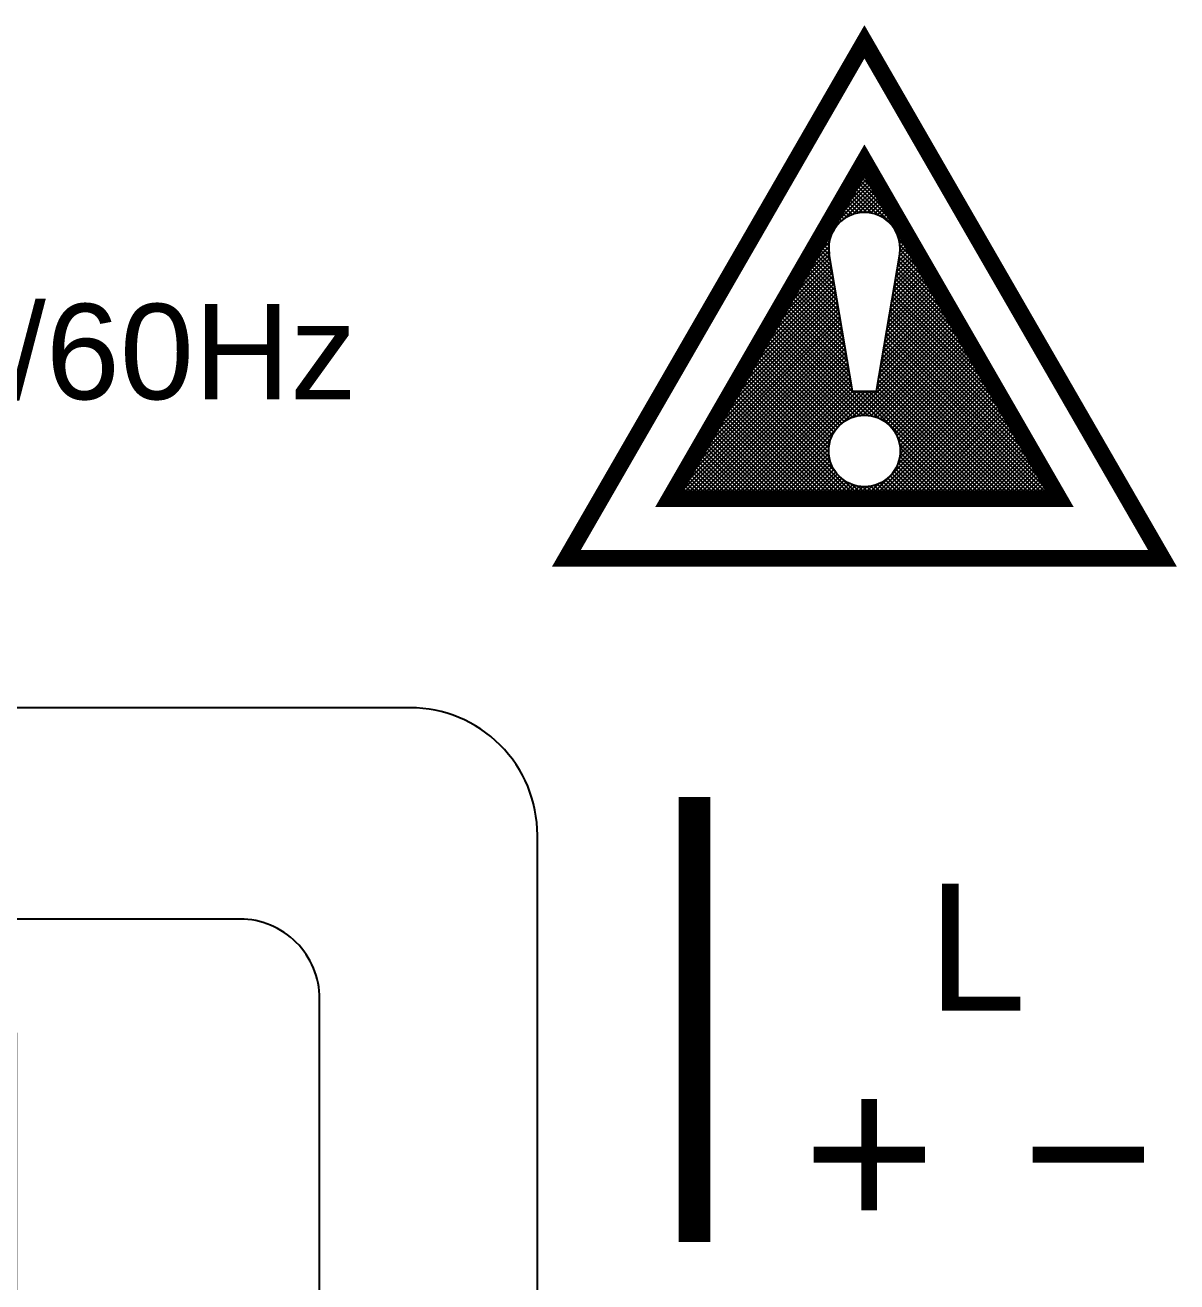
# Model space of a CAD drawing. Header units: inches. Extents: x 0.5 to 19.5, y 0.5 to 12.5.
# Drawn here: x 2.529 to 3.253, y 1.241 to 2.032 of the extents above; entities that cross this region are included whole.
import ezdxf
from ezdxf.enums import TextEntityAlignment as Align

# ---------------------------------------------------------------- set-up
doc = ezdxf.new("R2010")
doc.units = ezdxf.units.IN
doc.header["$MEASUREMENT"] = 0
doc.styles.add('CAD_SALES', font='ARIAL.TTF')

# ---------------------------------------------------------------- blocks, each defined once
blk = doc.blocks.new('*X12')
at = {"color": 0, "linetype": 'Continuous', "ltscale": 5}
for p, q in [((10.8799, 7.7333), (10.8913, 7.7447)), ((10.8848, 7.7417), (10.8901, 7.747)), ((10.8965, 7.7357), (10.8869, 7.7454)), ((10.8917, 7.7441), (10.8882, 7.7476)), ((10.8606, 7.6999), (10.8965, 7.7358)), ((10.8655, 7.7082), (10.8952, 7.738)), ((10.8703, 7.7166), (10.8939, 7.7402)), ((10.8751, 7.725), (10.8926, 7.7425)), ((10.9207, 7.6939), (10.8804, 7.7342)), ((10.9159, 7.7023), (10.8817, 7.7364)), ((10.911, 7.7106), (10.883, 7.7386)), ((10.9062, 7.719), (10.8843, 7.7409)), ((10.9014, 7.7273), (10.8856, 7.7431)), ((10.851, 7.6831), (10.8991, 7.7313)), ((10.8558, 7.6915), (10.8978, 7.7335)), ((10.8721, 7.7007), (10.9004, 7.729)), ((10.8952, 7.7052), (10.8753, 7.7252)), ((10.9004, 7.7036), (10.8765, 7.7274)), ((10.9304, 7.6772), (10.8778, 7.7297)), ((10.9255, 7.6855), (10.8791, 7.7319)), ((10.8792, 7.7042), (10.9017, 7.7268)), ((10.8839, 7.7055), (10.903, 7.7246)), ((10.8787, 7.7041), (10.8688, 7.714)), ((10.8814, 7.7049), (10.8701, 7.7162)), ((10.8843, 7.7055), (10.8714, 7.7185)), ((10.8875, 7.7058), (10.8727, 7.7207)), ((10.8911, 7.7058), (10.874, 7.7229)), ((10.8878, 7.7059), (10.9043, 7.7223)), ((10.8913, 7.7058), (10.9056, 7.7201)), ((10.8944, 7.7054), (10.9069, 7.7178)), ((10.8973, 7.7047), (10.9082, 7.7156)), ((10.8999, 7.7038), (10.9095, 7.7133)), ((10.8679, 7.6972), (10.8623, 7.7028)), ((10.8697, 7.6989), (10.8636, 7.705)), ((10.8717, 7.7004), (10.8649, 7.7073)), ((10.8739, 7.7018), (10.8662, 7.7095)), ((10.8762, 7.703), (10.8675, 7.7117)), ((10.9024, 7.7027), (10.9108, 7.7111)), ((10.9046, 7.7014), (10.9121, 7.7089)), ((10.9068, 7.7), (10.9133, 7.7066)), ((10.9087, 7.6984), (10.9146, 7.7044)), ((10.8461, 7.6748), (10.8641, 7.6928)), ((10.862, 7.689), (10.8571, 7.6938)), ((10.8632, 7.6913), (10.8584, 7.6961)), ((10.8646, 7.6934), (10.8597, 7.6983)), ((10.8662, 7.6954), (10.861, 7.7005)), ((10.9105, 7.6967), (10.9159, 7.7021)), ((10.9122, 7.6948), (10.9172, 7.6999)), ((10.9137, 7.6928), (10.9185, 7.6977)), ((10.9151, 7.6906), (10.9198, 7.6954)), ((10.9162, 7.6883), (10.9211, 7.6932)), ((10.8413, 7.6664), (10.8606, 7.6857)), ((10.859, 7.6743), (10.8507, 7.6826)), ((10.859, 7.6778), (10.852, 7.6848)), ((10.8594, 7.681), (10.8533, 7.6871)), ((10.86, 7.6839), (10.8545, 7.6893)), ((10.8609, 7.6865), (10.8558, 7.6916)), ((10.9352, 7.6688), (10.9167, 7.6873)), ((10.9173, 7.6858), (10.9224, 7.6909)), ((10.9181, 7.6831), (10.9237, 7.6887)), ((10.94, 7.6604), (10.9183, 7.6822)), ((10.9186, 7.6801), (10.925, 7.6864)), ((10.9188, 7.6732), (10.9276, 7.682)), ((10.9189, 7.6768), (10.9263, 7.6842)), ((10.8268, 7.6413), (10.859, 7.6735)), ((10.8317, 7.6497), (10.859, 7.677)), ((10.8365, 7.658), (10.8594, 7.6809)), ((10.8624, 7.6532), (10.8442, 7.6714)), ((10.8616, 7.6575), (10.8455, 7.6736)), ((10.8609, 7.6617), (10.8468, 7.6759)), ((10.8602, 7.666), (10.8481, 7.6781)), ((10.8595, 7.6703), (10.8494, 7.6804)), ((10.916, 7.6563), (10.9328, 7.673)), ((10.9168, 7.6605), (10.9315, 7.6752)), ((10.9175, 7.6648), (10.9302, 7.6775)), ((10.9182, 7.6691), (10.9289, 7.6797)), ((10.9545, 7.6353), (10.9186, 7.6713)), ((10.9448, 7.6521), (10.9189, 7.678)), ((10.9497, 7.6437), (10.9189, 7.6745)), ((10.8075, 7.6078), (10.861, 7.6613)), ((10.8123, 7.6162), (10.8605, 7.6643)), ((10.8172, 7.6246), (10.86, 7.6674)), ((10.822, 7.6329), (10.8594, 7.6704)), ((10.8653, 7.6362), (10.839, 7.6624)), ((10.8645, 7.6404), (10.8403, 7.6647)), ((10.8638, 7.6447), (10.8416, 7.6669)), ((10.8631, 7.649), (10.8429, 7.6692)), ((10.9124, 7.635), (10.9392, 7.6618)), ((10.9131, 7.6392), (10.9379, 7.664)), ((10.9139, 7.6435), (10.9366, 7.6663)), ((10.9146, 7.6477), (10.9353, 7.6685)), ((10.9153, 7.652), (10.9341, 7.6708)), ((10.969, 7.6102), (10.917, 7.6622)), ((10.9642, 7.6186), (10.9176, 7.6652)), ((10.9593, 7.627), (10.9181, 7.6682)), ((10.793, 7.5827), (10.8625, 7.6523)), ((10.7978, 7.5911), (10.862, 7.6553)), ((10.8027, 7.5995), (10.8615, 7.6583)), ((10.8689, 7.6149), (10.8325, 7.6512)), ((10.8682, 7.6191), (10.8338, 7.6535)), ((10.8674, 7.6234), (10.8351, 7.6557)), ((10.8667, 7.6277), (10.8364, 7.6579)), ((10.866, 7.6319), (10.8377, 7.6602)), ((10.9088, 7.6137), (10.9457, 7.6506)), ((10.9095, 7.6179), (10.9444, 7.6528)), ((10.9102, 7.6222), (10.9431, 7.6551)), ((10.911, 7.6264), (10.9418, 7.6573)), ((10.9117, 7.6307), (10.9405, 7.6595)), ((10.9883, 7.5768), (10.915, 7.6501)), ((10.9835, 7.5851), (10.9155, 7.6531)), ((10.9787, 7.5935), (10.916, 7.6561)), ((10.9738, 7.6019), (10.9165, 7.6592)), ((10.7737, 7.5493), (10.8646, 7.6402)), ((10.7785, 7.5577), (10.8641, 7.6432)), ((10.7834, 7.566), (10.8636, 7.6462)), ((10.7882, 7.5744), (10.863, 7.6492)), ((10.8725, 7.5936), (10.8261, 7.64)), ((10.8718, 7.5978), (10.8274, 7.6423)), ((10.8711, 7.6021), (10.8287, 7.6445)), ((10.8703, 7.6064), (10.83, 7.6467)), ((10.8696, 7.6106), (10.8313, 7.649)), ((10.9051, 7.5924), (10.9522, 7.6394)), ((10.9059, 7.5966), (10.9509, 7.6416)), ((10.9066, 7.6009), (10.9496, 7.6439)), ((10.9073, 7.6051), (10.9483, 7.6461)), ((10.9081, 7.6094), (10.947, 7.6483)), ((11.0028, 7.5517), (10.9134, 7.641)), ((10.998, 7.56), (10.914, 7.6441)), ((10.9931, 7.5684), (10.9145, 7.6471)), ((10.7592, 7.5242), (10.8661, 7.6311)), ((10.764, 7.5326), (10.8656, 7.6341)), ((10.7689, 7.5409), (10.8651, 7.6372)), ((10.8761, 7.5723), (10.8196, 7.6288)), ((10.8754, 7.5765), (10.8209, 7.6311)), ((10.8747, 7.5808), (10.8222, 7.6333)), ((10.874, 7.585), (10.8235, 7.6355)), ((10.8732, 7.5893), (10.8248, 7.6378)), ((10.9022, 7.5753), (10.9573, 7.6304)), ((10.903, 7.5796), (10.9561, 7.6327)), ((10.9037, 7.5838), (10.9548, 7.6349)), ((10.9044, 7.5881), (10.9535, 7.6371)), ((11.0221, 7.5182), (10.9114, 7.629)), ((11.0173, 7.5266), (10.9119, 7.632)), ((11.0125, 7.535), (10.9124, 7.635)), ((11.0076, 7.5433), (10.9129, 7.638)), ((10.7399, 7.4907), (10.8682, 7.619)), ((10.7447, 7.4991), (10.8677, 7.6221)), ((10.7495, 7.5075), (10.8672, 7.6251)), ((10.7544, 7.5158), (10.8666, 7.6281)), ((10.9009, 7.5334), (10.8144, 7.6198)), ((10.8783, 7.5595), (10.8157, 7.6221)), ((10.8776, 7.5637), (10.817, 7.6243)), ((10.8769, 7.568), (10.8183, 7.6266)), ((10.8787, 7.5341), (10.9638, 7.6192)), ((10.8993, 7.5583), (10.9625, 7.6214)), ((10.9001, 7.5625), (10.9612, 7.6237)), ((10.9008, 7.5668), (10.9599, 7.6259)), ((10.9015, 7.571), (10.9586, 7.6282)), ((11.0366, 7.4931), (10.9098, 7.6199)), ((11.0318, 7.5015), (10.9104, 7.6229)), ((11.0269, 7.5099), (10.9109, 7.6259)), ((10.7256, 7.4659), (10.8697, 7.61)), ((10.7302, 7.474), (10.8692, 7.613)), ((10.7351, 7.4824), (10.8687, 7.616)), ((10.8816, 7.535), (10.808, 7.6086)), ((10.8846, 7.5356), (10.8093, 7.6109)), ((10.8878, 7.5359), (10.8105, 7.6131)), ((10.8914, 7.5358), (10.8118, 7.6154)), ((10.8956, 7.5351), (10.8131, 7.6176)), ((10.8835, 7.5354), (10.9651, 7.617)), ((10.8875, 7.5359), (10.9664, 7.6147)), ((10.891, 7.5358), (10.9677, 7.6125)), ((10.8942, 7.5354), (10.969, 7.6102)), ((10.8971, 7.5348), (10.9703, 7.608)), ((11.0497, 7.4659), (10.9078, 7.6078)), ((11.0511, 7.468), (10.9083, 7.6108)), ((11.0463, 7.4764), (10.9088, 7.6139)), ((11.0414, 7.4848), (10.9093, 7.6169)), ((10.7292, 7.4659), (10.8702, 7.6069)), ((10.7327, 7.4659), (10.8708, 7.6039)), ((10.7363, 7.4659), (10.8713, 7.6009)), ((10.7398, 7.4659), (10.8718, 7.5979)), ((10.8699, 7.529), (10.8015, 7.5974)), ((10.8719, 7.5306), (10.8028, 7.5997)), ((10.8741, 7.5319), (10.8041, 7.6019)), ((10.8764, 7.5331), (10.8054, 7.6042)), ((10.8789, 7.5342), (10.8067, 7.6064)), ((10.8997, 7.5339), (10.9716, 7.6058)), ((10.9022, 7.5328), (10.9729, 7.6035)), ((10.9045, 7.5316), (10.9742, 7.6013)), ((11.0391, 7.4659), (10.9062, 7.5987)), ((10.9066, 7.5301), (10.9755, 7.599)), ((11.0426, 7.4659), (10.9068, 7.6018)), ((11.0462, 7.4659), (10.9073, 7.6048)), ((10.7433, 7.4659), (10.8723, 7.5949)), ((10.7469, 7.4659), (10.8728, 7.5918)), ((10.7504, 7.4659), (10.8733, 7.5888)), ((10.8633, 7.5215), (10.7963, 7.5885)), ((10.8647, 7.5236), (10.7976, 7.5907)), ((10.8663, 7.5256), (10.7989, 7.5929)), ((10.868, 7.5274), (10.8002, 7.5952)), ((11.025, 7.4659), (10.9042, 7.5867)), ((11.0285, 7.4659), (10.9047, 7.5897)), ((11.032, 7.4659), (10.9052, 7.5927)), ((11.0356, 7.4659), (10.9057, 7.5957)), ((10.9086, 7.5286), (10.9768, 7.5968)), ((10.9104, 7.5269), (10.9781, 7.5945)), ((10.9121, 7.525), (10.9793, 7.5923)), ((10.9136, 7.523), (10.9806, 7.5901)), ((10.9149, 7.5208), (10.9819, 7.5878)), ((10.7539, 7.4659), (10.8738, 7.5858)), ((10.7575, 7.4659), (10.8744, 7.5828)), ((10.761, 7.4659), (10.8749, 7.5798)), ((10.7645, 7.4659), (10.8754, 7.5767)), ((10.859, 7.5081), (10.7898, 7.5773)), ((10.8594, 7.5112), (10.7911, 7.5795)), ((10.8601, 7.5141), (10.7924, 7.5817)), ((10.861, 7.5167), (10.7937, 7.584)), ((10.8621, 7.5192), (10.795, 7.5862)), ((11.0144, 7.4659), (10.9026, 7.5776)), ((11.0179, 7.4659), (10.9032, 7.5806)), ((11.0214, 7.4659), (10.9037, 7.5836)), ((10.9162, 7.5185), (10.9832, 7.5856)), ((10.9172, 7.516), (10.9845, 7.5833)), ((10.918, 7.5133), (10.9858, 7.5811)), ((10.9186, 7.5103), (10.9871, 7.5789)), ((10.9189, 7.5071), (10.9884, 7.5766)), ((10.7681, 7.4659), (10.8759, 7.5737)), ((10.7716, 7.4659), (10.8764, 7.5707)), ((10.7751, 7.4659), (10.8769, 7.5677)), ((10.8835, 7.4659), (10.7834, 7.566)), ((10.8646, 7.4884), (10.7847, 7.5683)), ((10.8607, 7.4958), (10.786, 7.5705)), ((10.8594, 7.5006), (10.7873, 7.5728)), ((10.859, 7.5046), (10.7885, 7.575)), ((10.8918, 7.4659), (10.9936, 7.5676)), ((11.0002, 7.4659), (10.9006, 7.5655)), ((11.0037, 7.4659), (10.9011, 7.5685)), ((11.0073, 7.4659), (10.9016, 7.5716)), ((11.0108, 7.4659), (10.9021, 7.5746)), ((10.9166, 7.4942), (10.9923, 7.5699)), ((10.9182, 7.4994), (10.991, 7.5721)), ((10.9188, 7.5035), (10.9897, 7.5744)), ((10.8694, 7.4659), (10.7782, 7.5571)), ((10.7787, 7.4659), (10.8774, 7.5647)), ((10.8729, 7.4659), (10.7795, 7.5593)), ((10.8765, 7.4659), (10.7808, 7.5616)), ((10.88, 7.4659), (10.7821, 7.5638)), ((10.7822, 7.4659), (10.878, 7.5616)), ((10.7857, 7.4659), (10.8785, 7.5586)), ((10.7893, 7.4659), (10.8793, 7.5559)), ((10.7928, 7.4659), (10.8828, 7.5559)), ((10.7964, 7.4659), (10.8864, 7.5559)), ((10.7999, 7.4659), (10.8899, 7.5559)), ((10.8034, 7.4659), (10.8934, 7.5559)), ((10.871, 7.53), (10.897, 7.5559)), ((10.9719, 7.4659), (10.8819, 7.5559)), ((10.9755, 7.4659), (10.8855, 7.5559)), ((10.979, 7.4659), (10.889, 7.5559)), ((10.9825, 7.4659), (10.8925, 7.5559)), ((10.8954, 7.4659), (10.9949, 7.5654)), ((10.9861, 7.4659), (10.8961, 7.5559)), ((10.8989, 7.4659), (10.9962, 7.5632)), ((10.9896, 7.4659), (10.899, 7.5565)), ((10.9931, 7.4659), (10.8996, 7.5595)), ((10.9967, 7.4659), (10.9001, 7.5625)), ((10.9024, 7.4659), (10.9975, 7.5609)), ((10.906, 7.4659), (10.9988, 7.5587)), ((10.9095, 7.4659), (11.0001, 7.5564)), ((10.8517, 7.4659), (10.7717, 7.5459)), ((10.8553, 7.4659), (10.773, 7.5481)), ((10.8588, 7.4659), (10.7743, 7.5504)), ((10.8623, 7.4659), (10.7756, 7.5526)), ((10.8659, 7.4659), (10.7769, 7.5548)), ((10.913, 7.4659), (11.0013, 7.5542)), ((10.9166, 7.4659), (11.0026, 7.552)), ((10.9201, 7.4659), (11.0039, 7.5497)), ((10.9236, 7.4659), (11.0052, 7.5475)), ((10.9272, 7.4659), (11.0065, 7.5452)), ((10.834, 7.4659), (10.7653, 7.5347)), ((10.8376, 7.4659), (10.7665, 7.5369)), ((10.8411, 7.4659), (10.7678, 7.5392)), ((10.8446, 7.4659), (10.7691, 7.5414)), ((10.8482, 7.4659), (10.7704, 7.5436)), ((10.9307, 7.4659), (11.0078, 7.543)), ((10.9342, 7.4659), (11.0091, 7.5408)), ((10.9378, 7.4659), (11.0104, 7.5385)), ((10.9413, 7.4659), (11.0117, 7.5363)), ((10.9448, 7.4659), (11.013, 7.534)), ((10.8164, 7.4659), (10.7588, 7.5235)), ((10.8199, 7.4659), (10.7601, 7.5257)), ((10.8234, 7.4659), (10.7614, 7.5279)), ((10.827, 7.4659), (10.7627, 7.5302)), ((10.8305, 7.4659), (10.764, 7.5324)), ((10.807, 7.4659), (10.8649, 7.5238)), ((10.9484, 7.4659), (11.0143, 7.5318)), ((10.9519, 7.4659), (11.0156, 7.5295)), ((10.9555, 7.4659), (11.0169, 7.5273)), ((10.959, 7.4659), (11.0182, 7.5251)), ((10.8022, 7.4659), (10.7536, 7.5145)), ((10.8058, 7.4659), (10.7549, 7.5167)), ((10.8093, 7.4659), (10.7562, 7.519)), ((10.8128, 7.4659), (10.7575, 7.5212)), ((10.8105, 7.4659), (10.8607, 7.5161)), ((10.9684, 7.4659), (10.9165, 7.5178)), ((10.9625, 7.4659), (11.0195, 7.5228)), ((10.9661, 7.4659), (11.0208, 7.5206)), ((10.9696, 7.4659), (11.0221, 7.5183)), ((10.9731, 7.4659), (11.0233, 7.5161)), ((10.9767, 7.4659), (11.0246, 7.5139)), ((10.7845, 7.4659), (10.7471, 7.5033)), ((10.7881, 7.4659), (10.7484, 7.5055)), ((10.7916, 7.4659), (10.7497, 7.5078)), ((10.7951, 7.4659), (10.751, 7.51)), ((10.7987, 7.4659), (10.7523, 7.5123)), ((10.814, 7.4659), (10.8594, 7.5113)), ((10.8176, 7.4659), (10.859, 7.5073)), ((10.8211, 7.4659), (10.859, 7.5038)), ((10.9649, 7.4659), (10.9182, 7.5125)), ((10.9613, 7.4659), (10.9188, 7.5084)), ((10.9578, 7.4659), (10.9189, 7.5047)), ((10.9802, 7.4659), (11.0259, 7.5116)), ((10.9837, 7.4659), (11.0272, 7.5094)), ((10.9873, 7.4659), (11.0285, 7.5071)), ((10.9908, 7.4659), (11.0298, 7.5049)), ((10.9943, 7.4659), (11.0311, 7.5026)), ((10.7669, 7.4659), (10.7407, 7.4921)), ((10.7704, 7.4659), (10.742, 7.4943)), ((10.7739, 7.4659), (10.7433, 7.4966)), ((10.7775, 7.4659), (10.7445, 7.4988)), ((10.781, 7.4659), (10.7458, 7.501)), ((10.8246, 7.4659), (10.8594, 7.5006)), ((10.8282, 7.4659), (10.8601, 7.4978)), ((10.8317, 7.4659), (10.8609, 7.4951)), ((10.8352, 7.4659), (10.862, 7.4927)), ((10.9436, 7.4659), (10.9162, 7.4933)), ((10.9472, 7.4659), (10.9172, 7.4958)), ((10.9507, 7.4659), (10.918, 7.4986)), ((10.9542, 7.4659), (10.9186, 7.5015)), ((10.9979, 7.4659), (11.0324, 7.5004)), ((11.0014, 7.4659), (11.0337, 7.4982)), ((11.005, 7.4659), (11.035, 7.4959)), ((11.0085, 7.4659), (11.0363, 7.4937)), ((10.7527, 7.4659), (10.7355, 7.4831)), ((10.7563, 7.4659), (10.7368, 7.4854)), ((10.7598, 7.4659), (10.7381, 7.4876)), ((10.7633, 7.4659), (10.7394, 7.4898)), ((10.8388, 7.4659), (10.8633, 7.4904)), ((10.8423, 7.4659), (10.8647, 7.4882)), ((10.8459, 7.4659), (10.8662, 7.4863)), ((10.8494, 7.4659), (10.868, 7.4844)), ((10.8529, 7.4659), (10.8698, 7.4828)), ((10.8565, 7.4659), (10.8718, 7.4812)), ((10.8871, 7.4659), (10.8714, 7.4815)), ((10.9224, 7.4659), (10.9066, 7.4817)), ((10.926, 7.4659), (10.9086, 7.4832)), ((10.9295, 7.4659), (10.9104, 7.485)), ((10.933, 7.4659), (10.9121, 7.4868)), ((10.9366, 7.4659), (10.9136, 7.4888)), ((10.9401, 7.4659), (10.915, 7.491)), ((11.012, 7.4659), (11.0376, 7.4914)), ((11.0156, 7.4659), (11.0389, 7.4892)), ((11.0191, 7.4659), (11.0402, 7.487)), ((11.0226, 7.4659), (11.0415, 7.4847)), ((11.0262, 7.4659), (11.0428, 7.4825)), ((10.735, 7.4659), (10.729, 7.4719)), ((10.7386, 7.4659), (10.7303, 7.4741)), ((10.7421, 7.4659), (10.7316, 7.4764)), ((10.7457, 7.4659), (10.7329, 7.4786)), ((10.7492, 7.4659), (10.7342, 7.4809)), ((10.86, 7.4659), (10.874, 7.4799)), ((10.8635, 7.4659), (10.8763, 7.4787)), ((10.8671, 7.4659), (10.8788, 7.4776)), ((10.8706, 7.4659), (10.8815, 7.4768)), ((10.8741, 7.4659), (10.8845, 7.4762)), ((10.8777, 7.4659), (10.8877, 7.4759)), ((10.8906, 7.4659), (10.8789, 7.4776)), ((10.8812, 7.4659), (10.8913, 7.476)), ((10.8941, 7.4659), (10.8837, 7.4763)), ((10.8847, 7.4659), (10.8955, 7.4766)), ((10.8977, 7.4659), (10.8877, 7.4759)), ((10.8883, 7.4659), (10.9007, 7.4783)), ((10.9012, 7.4659), (10.8911, 7.476)), ((10.9048, 7.4659), (10.8943, 7.4764)), ((10.9083, 7.4659), (10.8971, 7.477)), ((10.9118, 7.4659), (10.8998, 7.4779)), ((10.9154, 7.4659), (10.9022, 7.479)), ((10.9189, 7.4659), (10.9045, 7.4803)), ((11.0297, 7.4659), (11.0441, 7.4802)), ((11.0332, 7.4659), (11.0453, 7.478)), ((11.0368, 7.4659), (11.0466, 7.4758)), ((11.0403, 7.4659), (11.0479, 7.4735)), ((11.0438, 7.4659), (11.0492, 7.4713)), ((10.728, 7.4659), (10.7264, 7.4674)), ((10.7315, 7.4659), (10.7277, 7.4697)), ((11.0474, 7.4659), (11.0505, 7.469)), ((11.0509, 7.4659), (11.0518, 7.4668))]:
    blk.add_line(p, q, dxfattribs=at)
blk = doc.blocks.new('POWER')
for p, q in [((0.1274, 0.42297), (-0.24811, 0.42297)), ((0.28347, 0.28761), (0.16276, 0.40832)), ((-0.29811, 0.37297), (-0.29811, -0.37297)), ((0.29811, -0.25226), (0.29811, 0.25226)), ((-0.22657, 0.23233), (-0.22657, 0.17276)), ((0.02385, 0.23233), (-0.22657, 0.23233)), ((-0.22657, 0.23233), (-0.20657, 0.21233)), ((0.00385, 0.21233), (0.02385, 0.23233)), ((0.02385, 0.17276), (0.02385, 0.23233)), ((-0.20657, 0.21233), (-0.20657, 0.19276)), ((0.00385, 0.21233), (-0.20657, 0.21233)), ((0.00385, 0.19276), (0.00385, 0.21233)), ((-0.22657, 0.17276), (-0.20657, 0.19276)), ((-0.20657, 0.19276), (0.00385, 0.19276)), ((0.02385, 0.17276), (0.00385, 0.19276)), ((-0.22657, 0.17276), (0.02385, 0.17276)), ((-0.03577, 0.02979), (-0.03577, -0.02979)), ((0.21464, 0.02979), (-0.03577, 0.02979)), ((-0.03577, 0.02979), (-0.01577, 0.00979)), ((0.19464, 0.00979), (0.21464, 0.02979)), ((0.21464, -0.02979), (0.21464, 0.02979)), ((-0.01577, 0.00979), (-0.01577, -0.00979)), ((0.19464, 0.00979), (-0.01577, 0.00979)), ((0.19464, -0.00979), (0.19464, 0.00979)), ((-0.03577, -0.02979), (-0.01577, -0.00979)), ((-0.01577, -0.00979), (0.19464, -0.00979)), ((0.21464, -0.02979), (0.19464, -0.00979)), ((-0.03577, -0.02979), (0.21464, -0.02979)), ((0.02385, -0.16085), (-0.22657, -0.16085)), ((-0.22657, -0.16085), (-0.22657, -0.22042)), ((-0.22657, -0.16085), (-0.20657, -0.18085)), ((0.00385, -0.18085), (0.02385, -0.16085)), ((0.02385, -0.22042), (0.02385, -0.16085)), ((0.00385, -0.18085), (-0.20657, -0.18085)), ((-0.20657, -0.18085), (-0.20657, -0.20042)), ((0.00385, -0.20042), (0.00385, -0.18085)), ((-0.22657, -0.22042), (-0.20657, -0.20042)), ((-0.20657, -0.20042), (0.00385, -0.20042)), ((0.02385, -0.22042), (0.00385, -0.20042)), ((-0.22657, -0.22042), (0.02385, -0.22042)), ((0.16276, -0.40832), (0.28347, -0.28761)), ((-0.24811, -0.42297), (0.1274, -0.42297))]:
    blk.add_line(p, q)
for centre, start, end in [((-0.24811, 0.37297), 89.99996, 180.00004), ((0.1274, 0.37297), 44.99938, 89.9993), ((0.24811, 0.25226), 359.99875, 44.99867), ((0.24811, -0.25226), 315.00133, 0.00125), ((-0.24811, -0.37297), 179.99996, 270.00004), ((0.1274, -0.37297), 270.0007, 315.00062)]:
    blk.add_arc(centre, 0.05, start, end)

msp = doc.modelspace()

# ---------------------------------------------------------------- linework, layer by layer
at = {"linetype": 'Continuous', "ltscale": 5}
for p, q in [((3.04934, 1.80128), (3.03466, 1.88751)), ((3.06434, 1.80128), (3.07902, 1.88751)), ((3.04934, 1.80128), (3.06434, 1.80128))]:
    msp.add_line(p, q, dxfattribs=at)
at = {"linetype": 'Continuous', "ltscale": 5, "const_width": 0.0105}
for points in [[(2.96678, 1.86505), (2.86934, 1.69628), (3.24434, 1.69628), (3.05684, 2.02104)], [(2.99925, 1.8463), (2.93429, 1.73378), (3.17939, 1.73378), (3.05684, 1.94604)]]:
    msp.add_lwpolyline(points, close=True, dxfattribs=at)
msp.add_lwpolyline([(2.85106, 0.82028), (2.85106, 1.52228, 0.414214), (2.77106, 1.60228), (1.81106, 1.60228, 0.414214), (1.73106, 1.52228), (1.73106, 0.82028, 0.414214), (1.81106, 0.74028), (2.77106, 0.74028, 0.414214)], format="xyb", close=True)
for points, const_width in [([(2.94995, 1.54628), (2.94995, 1.26628)], 0.02), ([(3.05985, 1.35628), (3.05985, 1.28628)], 0.01), ([(3.02485, 1.32128), (3.09485, 1.32128)], 0.01), ([(3.16264, 1.32128), (3.23264, 1.32128)], 0.01)]:
    msp.add_lwpolyline(points, dxfattribs=dict(const_width=const_width))
at = {"linetype": 'Continuous', "ltscale": 5}
msp.add_circle((3.05684, 1.76378), 0.0225, dxfattribs=at)
msp.add_arc((3.05684, 1.89128), 0.0225, 350.33722, 189.66278, dxfattribs=at)

# ---------------------------------------------------------------- block references
at = {"linetype": 'Continuous', "ltscale": 5, "xscale": 0.75, "yscale": 0.75, "zscale": 0.75}
msp.add_blockref('*X12', (-5.10987, -3.86563), dxfattribs=at)
at = {"rotation": 270}
msp.add_blockref('POWER', (2.29106, 1.17128), dxfattribs=at)

# ---------------------------------------------------------------- texts
at = {"color": 0, "linetype": 'ByBlock', "style": 'CAD_SALES'}
msp.add_text('50/60Hz', height=0.06, dxfattribs=at).set_placement((2.42525, 1.79628))
at = {"style": 'CAD_SALES'}
msp.add_text('L', height=0.08, dxfattribs=at).set_placement((3.12764, 1.41178), align=Align.CENTER)

doc.saveas('drawing.dxf')
